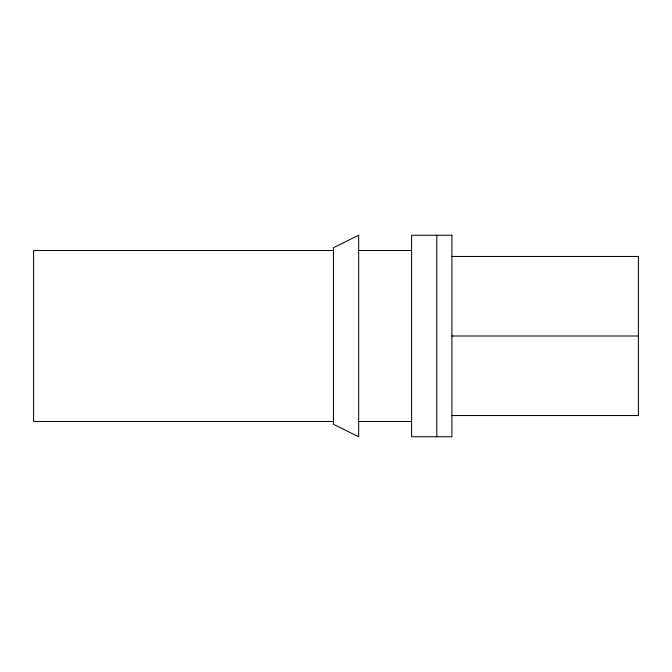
<?xml version="1.0" encoding="UTF-8"?>
<svg xmlns="http://www.w3.org/2000/svg" width="672" height="672" viewBox="0 0 672 672"><rect width="100%" height="100%" fill="white"/><g stroke="black" fill="none" stroke-linecap="round" stroke-linejoin="round"><path stroke-width="1.01" d="M333.48 250.496L33.6 250.496L33.6 421.504L333.48 421.504M358.68 250.496L411.6 250.496M451.92 256.46L638.4 256.46L638.4 415.54L451.92 415.54M451.92 336L638.4 336M358.68 421.504L411.6 421.504M436.8 235.25L436.8 436.75M358.68 235.25L333.48 247.699L333.48 424.301L358.68 436.75L358.68 235.25M451.92 235.25L411.6 235.25L411.6 436.75L451.92 436.75L451.92 235.25"/></g></svg>
